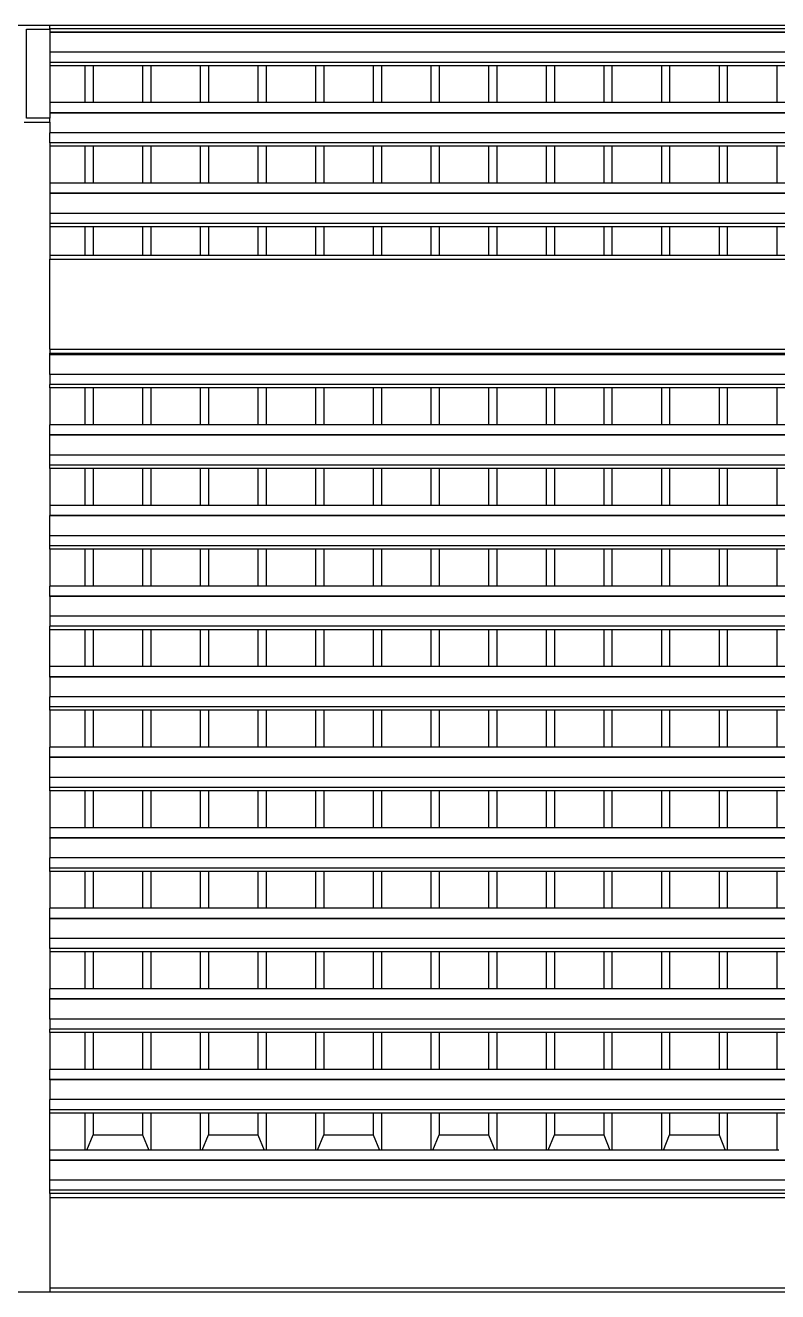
# Model space of a CAD drawing. Extents: x -92 to 92, y -11 to 21.
# Drawn here: x 31.531 to 33.374, y 7.078 to 10.179 of the extents above; entities that cross this region are included whole.
import ezdxf

# ---------------------------------------------------------------- set-up
doc = ezdxf.new("R2010")
doc.units = 0
doc.layers.get('0').update_dxf_attribs({"linetype": 'CONTINUOUS'})

msp = doc.modelspace()

# ---------------------------------------------------------------- linework, layer by layer
for p, q in [((31.5913, 10.1788), (31.4713, 10.1788)), ((31.5913, 10.1706), (31.5913, 10.1788)), ((35.2213, 10.1788), (31.5913, 10.1788)), ((31.5344, 9.9518), (31.5344, 10.1692)), ((31.5344, 10.1692), (31.5913, 10.1692)), ((35.2213, 10.1706), (31.5913, 10.1706)), ((31.5913, 10.1692), (31.5913, 10.1706)), ((31.5913, 10.1692), (31.5913, 10.1621)), ((35.2213, 10.1621), (31.5913, 10.1621)), ((31.5913, 10.1621), (31.5913, 10.1613)), ((35.2213, 10.1613), (31.5913, 10.1613)), ((31.5913, 10.1613), (31.5913, 10.1128)), ((35.2213, 10.1128), (31.5913, 10.1128)), ((31.5913, 10.1128), (31.5913, 10.0881)), ((35.2213, 10.0881), (31.5913, 10.0881)), ((31.5913, 10.0881), (31.5913, 10.0799)), ((31.5913, 10.0799), (31.5913, 9.9895)), ((31.6775, 10.0799), (31.5913, 10.0799)), ((31.6775, 10.0799), (31.6775, 9.9895)), ((31.6976, 10.0799), (31.6775, 10.0799)), ((31.6976, 10.0799), (31.6976, 9.9895)), ((31.8187, 10.0799), (31.6976, 10.0799)), ((31.8187, 10.0799), (31.8187, 9.9895)), ((31.8389, 10.0799), (31.8187, 10.0799)), ((31.8389, 10.0799), (31.8389, 9.9895)), ((31.9599, 10.0799), (31.8389, 10.0799)), ((31.9599, 10.0799), (31.9599, 9.9895)), ((31.9801, 10.0799), (31.9599, 10.0799)), ((31.9801, 10.0799), (31.9801, 9.9895)), ((32.1011, 10.0799), (31.9801, 10.0799)), ((32.1011, 10.0799), (32.1011, 9.9895)), ((32.1213, 10.0799), (32.1011, 10.0799)), ((32.1213, 10.0799), (32.1213, 9.9895)), ((32.2423, 10.0799), (32.1213, 10.0799)), ((32.2423, 10.0799), (32.2423, 9.9895)), ((32.2625, 10.0799), (32.2423, 10.0799)), ((32.2625, 10.0799), (32.2625, 9.9895)), ((32.3835, 10.0799), (32.2625, 10.0799)), ((32.3835, 10.0799), (32.3835, 9.9895)), ((32.4037, 10.0799), (32.3835, 10.0799)), ((32.4037, 10.0799), (32.4037, 9.9895)), ((32.5247, 10.0799), (32.4037, 10.0799)), ((32.5247, 10.0799), (32.5247, 9.9895)), ((32.5449, 10.0799), (32.5247, 10.0799)), ((32.5449, 10.0799), (32.5449, 9.9895)), ((32.6659, 10.0799), (32.5449, 10.0799)), ((32.6659, 10.0799), (32.6659, 9.9895)), ((32.6861, 10.0799), (32.6659, 10.0799)), ((32.6861, 10.0799), (32.6861, 9.9895)), ((32.8071, 10.0799), (32.6861, 10.0799)), ((32.8071, 10.0799), (32.8071, 9.9895)), ((32.8273, 10.0799), (32.8071, 10.0799)), ((32.8273, 10.0799), (32.8273, 9.9895)), ((32.9483, 10.0799), (32.8273, 10.0799)), ((32.9483, 10.0799), (32.9483, 9.9895)), ((32.9685, 10.0799), (32.9483, 10.0799)), ((32.9685, 10.0799), (32.9685, 9.9895)), ((33.0895, 10.0799), (32.9685, 10.0799)), ((33.0895, 10.0799), (33.0895, 9.9895)), ((33.1097, 10.0799), (33.0895, 10.0799)), ((33.1097, 10.0799), (33.1097, 9.9895)), ((33.2307, 10.0799), (33.1097, 10.0799)), ((33.2307, 10.0799), (33.2307, 9.9895)), ((33.2509, 10.0799), (33.2307, 10.0799)), ((33.2509, 10.0799), (33.2509, 9.9895)), ((33.372, 10.0799), (33.2509, 10.0799)), ((33.372, 10.0799), (33.372, 9.9895)), ((33.3921, 10.0799), (33.372, 10.0799)), ((31.5913, 9.9895), (31.5913, 9.9648)), ((31.6775, 9.9895), (31.5913, 9.9895)), ((31.6976, 9.9895), (31.6775, 9.9895)), ((31.8187, 9.9895), (31.6976, 9.9895)), ((31.8389, 9.9895), (31.8187, 9.9895)), ((31.9599, 9.9895), (31.8389, 9.9895)), ((31.9801, 9.9895), (31.9599, 9.9895)), ((32.1011, 9.9895), (31.9801, 9.9895)), ((32.1213, 9.9895), (32.1011, 9.9895)), ((32.2423, 9.9895), (32.1213, 9.9895)), ((32.2625, 9.9895), (32.2423, 9.9895)), ((32.3835, 9.9895), (32.2625, 9.9895)), ((32.4037, 9.9895), (32.3835, 9.9895)), ((32.5247, 9.9895), (32.4037, 9.9895)), ((32.5449, 9.9895), (32.5247, 9.9895)), ((32.6659, 9.9895), (32.5449, 9.9895)), ((32.6861, 9.9895), (32.6659, 9.9895)), ((32.8071, 9.9895), (32.6861, 9.9895)), ((32.8273, 9.9895), (32.8071, 9.9895)), ((32.9483, 9.9895), (32.8273, 9.9895)), ((32.9685, 9.9895), (32.9483, 9.9895)), ((33.0895, 9.9895), (32.9685, 9.9895)), ((33.1097, 9.9895), (33.0895, 9.9895)), ((33.2307, 9.9895), (33.1097, 9.9895)), ((33.2509, 9.9895), (33.2307, 9.9895)), ((33.372, 9.9895), (33.2509, 9.9895)), ((33.3921, 9.9895), (33.372, 9.9895)), ((35.2213, 9.9648), (31.5913, 9.9648)), ((31.5913, 9.9648), (31.5913, 9.964)), ((35.2213, 9.964), (31.5913, 9.964)), ((31.5913, 9.964), (31.5913, 9.9518)), ((31.5282, 9.9421), (31.5344, 9.9421)), ((31.5282, 9.9419), (31.5344, 9.9419)), ((31.5913, 9.9518), (31.5344, 9.9518)), ((31.5344, 9.9421), (31.5344, 9.9419)), ((31.5344, 9.9421), (31.5913, 9.9421)), ((31.5344, 9.9419), (31.5913, 9.9419)), ((31.5913, 9.9421), (31.5913, 9.9518)), ((31.5913, 9.9421), (31.5913, 9.9419)), ((31.5913, 9.9419), (31.5913, 9.9155)), ((35.2213, 9.9155), (31.5913, 9.9155)), ((31.5913, 9.8908), (31.5913, 9.9155)), ((35.2213, 9.8908), (31.5913, 9.8908)), ((31.5913, 9.8908), (31.5913, 9.8826)), ((31.6775, 9.8826), (31.5913, 9.8826)), ((31.5913, 9.8826), (31.5913, 9.7922)), ((31.6775, 9.8826), (31.6775, 9.7922)), ((31.6976, 9.8826), (31.6775, 9.8826)), ((31.6976, 9.8826), (31.6976, 9.7922)), ((31.8187, 9.8826), (31.6976, 9.8826)), ((31.8187, 9.8826), (31.8187, 9.7922)), ((31.8389, 9.8826), (31.8187, 9.8826)), ((31.8389, 9.8826), (31.8389, 9.7922)), ((31.9599, 9.8826), (31.8389, 9.8826)), ((31.9599, 9.8826), (31.9599, 9.7922)), ((31.9801, 9.8826), (31.9599, 9.8826)), ((31.9801, 9.8826), (31.9801, 9.7922)), ((32.1011, 9.8826), (31.9801, 9.8826)), ((32.1011, 9.8826), (32.1011, 9.7922)), ((32.1213, 9.8826), (32.1011, 9.8826)), ((32.1213, 9.8826), (32.1213, 9.7922)), ((32.2423, 9.8826), (32.1213, 9.8826)), ((32.2423, 9.8826), (32.2423, 9.7922)), ((32.2625, 9.8826), (32.2423, 9.8826)), ((32.2625, 9.8826), (32.2625, 9.7922)), ((32.3835, 9.8826), (32.2625, 9.8826)), ((32.3835, 9.8826), (32.3835, 9.7922)), ((32.4037, 9.8826), (32.3835, 9.8826)), ((32.4037, 9.8826), (32.4037, 9.7922)), ((32.5247, 9.8826), (32.4037, 9.8826)), ((32.5247, 9.8826), (32.5247, 9.7922)), ((32.5449, 9.8826), (32.5247, 9.8826)), ((32.5449, 9.8826), (32.5449, 9.7922)), ((32.6659, 9.8826), (32.5449, 9.8826)), ((32.6659, 9.8826), (32.6659, 9.7922)), ((32.6861, 9.8826), (32.6659, 9.8826)), ((32.6861, 9.8826), (32.6861, 9.7922)), ((32.8071, 9.8826), (32.6861, 9.8826)), ((32.8071, 9.8826), (32.8071, 9.7922)), ((32.8273, 9.8826), (32.8071, 9.8826)), ((32.8273, 9.8826), (32.8273, 9.7922)), ((32.9483, 9.8826), (32.8273, 9.8826)), ((32.9483, 9.8826), (32.9483, 9.7922)), ((32.9685, 9.8826), (32.9483, 9.8826)), ((32.9685, 9.8826), (32.9685, 9.7922)), ((33.0895, 9.8826), (32.9685, 9.8826)), ((33.0895, 9.8826), (33.0895, 9.7922)), ((33.1097, 9.8826), (33.0895, 9.8826)), ((33.1097, 9.8826), (33.1097, 9.7922)), ((33.2307, 9.8826), (33.1097, 9.8826)), ((33.2307, 9.8826), (33.2307, 9.7922)), ((33.2509, 9.8826), (33.2307, 9.8826)), ((33.2509, 9.8826), (33.2509, 9.7922)), ((33.372, 9.8826), (33.2509, 9.8826)), ((33.372, 9.8826), (33.372, 9.7922)), ((33.3921, 9.8826), (33.372, 9.8826)), ((31.6775, 9.7922), (31.5913, 9.7922)), ((31.5913, 9.7922), (31.5913, 9.7675)), ((31.6976, 9.7922), (31.6775, 9.7922)), ((31.8187, 9.7922), (31.6976, 9.7922)), ((31.8389, 9.7922), (31.8187, 9.7922)), ((31.9599, 9.7922), (31.8389, 9.7922)), ((31.9801, 9.7922), (31.9599, 9.7922)), ((32.1011, 9.7922), (31.9801, 9.7922)), ((32.1213, 9.7922), (32.1011, 9.7922)), ((32.2423, 9.7922), (32.1213, 9.7922)), ((32.2625, 9.7922), (32.2423, 9.7922)), ((32.3835, 9.7922), (32.2625, 9.7922)), ((32.4037, 9.7922), (32.3835, 9.7922)), ((32.5247, 9.7922), (32.4037, 9.7922)), ((32.5449, 9.7922), (32.5247, 9.7922)), ((32.6659, 9.7922), (32.5449, 9.7922)), ((32.6861, 9.7922), (32.6659, 9.7922)), ((32.8071, 9.7922), (32.6861, 9.7922)), ((32.8273, 9.7922), (32.8071, 9.7922)), ((32.9483, 9.7922), (32.8273, 9.7922)), ((32.9685, 9.7922), (32.9483, 9.7922)), ((33.0895, 9.7922), (32.9685, 9.7922)), ((33.1097, 9.7922), (33.0895, 9.7922)), ((33.2307, 9.7922), (33.1097, 9.7922)), ((33.2509, 9.7922), (33.2307, 9.7922)), ((33.372, 9.7922), (33.2509, 9.7922)), ((33.3921, 9.7922), (33.372, 9.7922)), ((35.2213, 9.7675), (31.5913, 9.7675)), ((31.5913, 9.7675), (31.5913, 9.7667)), ((35.2213, 9.7667), (31.5913, 9.7667)), ((31.5913, 9.7667), (31.5913, 9.7182)), ((35.2213, 9.7182), (31.5913, 9.7182)), ((31.5913, 9.7182), (31.5913, 9.6936)), ((35.2213, 9.6936), (31.5913, 9.6936)), ((31.5913, 9.6936), (31.5913, 9.6853)), ((31.6775, 9.6853), (31.5913, 9.6853)), ((31.5913, 9.6853), (31.5913, 9.6157)), ((31.6775, 9.6853), (31.6775, 9.6157)), ((31.6976, 9.6853), (31.6775, 9.6853)), ((31.6976, 9.6853), (31.6976, 9.6157)), ((31.8187, 9.6853), (31.6976, 9.6853)), ((31.8187, 9.6853), (31.8187, 9.6157)), ((31.8389, 9.6853), (31.8187, 9.6853)), ((31.8389, 9.6853), (31.8389, 9.6157)), ((31.9599, 9.6853), (31.8389, 9.6853)), ((31.9599, 9.6853), (31.9599, 9.6157)), ((31.9801, 9.6853), (31.9599, 9.6853)), ((31.9801, 9.6853), (31.9801, 9.6157)), ((32.1011, 9.6853), (31.9801, 9.6853)), ((32.1011, 9.6853), (32.1011, 9.6157)), ((32.1213, 9.6853), (32.1011, 9.6853)), ((32.1213, 9.6853), (32.1213, 9.6157)), ((32.2423, 9.6853), (32.1213, 9.6853)), ((32.2423, 9.6853), (32.2423, 9.6157)), ((32.2625, 9.6853), (32.2423, 9.6853)), ((32.2625, 9.6853), (32.2625, 9.6157)), ((32.3835, 9.6853), (32.2625, 9.6853)), ((32.3835, 9.6853), (32.3835, 9.6157)), ((32.4037, 9.6853), (32.3835, 9.6853)), ((32.4037, 9.6853), (32.4037, 9.6157)), ((32.5247, 9.6853), (32.4037, 9.6853)), ((32.5247, 9.6853), (32.5247, 9.6157)), ((32.5449, 9.6853), (32.5247, 9.6853)), ((32.5449, 9.6853), (32.5449, 9.6157)), ((32.6659, 9.6853), (32.5449, 9.6853)), ((32.6659, 9.6853), (32.6659, 9.6157)), ((32.6861, 9.6853), (32.6659, 9.6853)), ((32.6861, 9.6853), (32.6861, 9.6157)), ((32.8071, 9.6853), (32.6861, 9.6853)), ((32.8071, 9.6853), (32.8071, 9.6157)), ((32.8273, 9.6853), (32.8071, 9.6853)), ((32.8273, 9.6853), (32.8273, 9.6157)), ((32.9483, 9.6853), (32.8273, 9.6853)), ((32.9483, 9.6853), (32.9483, 9.6157)), ((32.9685, 9.6853), (32.9483, 9.6853)), ((32.9685, 9.6853), (32.9685, 9.6157)), ((33.0895, 9.6853), (32.9685, 9.6853)), ((33.0895, 9.6853), (33.0895, 9.6157)), ((33.1097, 9.6853), (33.0895, 9.6853)), ((33.1097, 9.6853), (33.1097, 9.6157)), ((33.2307, 9.6853), (33.1097, 9.6853)), ((33.2307, 9.6853), (33.2307, 9.6157)), ((33.2509, 9.6853), (33.2307, 9.6853)), ((33.2509, 9.6853), (33.2509, 9.6157)), ((33.372, 9.6853), (33.2509, 9.6853)), ((33.372, 9.6853), (33.372, 9.6157)), ((33.3921, 9.6853), (33.372, 9.6853)), ((31.5913, 9.6157), (31.5913, 9.6059)), ((31.5913, 9.6157), (31.6775, 9.6157)), ((31.6775, 9.6157), (31.6976, 9.6157)), ((31.6976, 9.6157), (31.8187, 9.6157)), ((31.8187, 9.6157), (31.8389, 9.6157)), ((31.8389, 9.6157), (31.9599, 9.6157)), ((31.9599, 9.6157), (31.9801, 9.6157)), ((31.9801, 9.6157), (32.1011, 9.6157)), ((32.1011, 9.6157), (32.1213, 9.6157)), ((32.1213, 9.6157), (32.2423, 9.6157)), ((32.2423, 9.6157), (32.2625, 9.6157)), ((32.2625, 9.6157), (32.3835, 9.6157)), ((32.3835, 9.6157), (32.4037, 9.6157)), ((32.4037, 9.6157), (32.5247, 9.6157)), ((32.5247, 9.6157), (32.5449, 9.6157)), ((32.5449, 9.6157), (32.6659, 9.6157)), ((32.6659, 9.6157), (32.6861, 9.6157)), ((32.6861, 9.6157), (32.8071, 9.6157)), ((32.8071, 9.6157), (32.8273, 9.6157)), ((32.8273, 9.6157), (32.9483, 9.6157)), ((32.9483, 9.6157), (32.9685, 9.6157)), ((32.9685, 9.6157), (33.0895, 9.6157)), ((33.0895, 9.6157), (33.1097, 9.6157)), ((33.1097, 9.6157), (33.2307, 9.6157)), ((33.2307, 9.6157), (33.2509, 9.6157)), ((33.2509, 9.6157), (33.372, 9.6157)), ((33.372, 9.6157), (33.3921, 9.6157)), ((31.5913, 9.6059), (35.2213, 9.6059)), ((31.5913, 9.3855), (31.5913, 9.6059)), ((31.5913, 9.3855), (35.2213, 9.3855)), ((31.5913, 9.3855), (31.5913, 9.3757)), ((31.5913, 9.3757), (35.2213, 9.3757)), ((31.5913, 9.373), (31.5913, 9.3757)), ((35.2213, 9.373), (31.5913, 9.373)), ((31.5913, 9.3722), (31.5913, 9.373)), ((35.2213, 9.3722), (31.5913, 9.3722)), ((31.5913, 9.3237), (31.5913, 9.3722)), ((35.2213, 9.3237), (31.5913, 9.3237)), ((31.5913, 9.3237), (31.5913, 9.299)), ((35.2213, 9.299), (31.5913, 9.299)), ((31.5913, 9.2908), (31.5913, 9.299)), ((31.6775, 9.2908), (31.5913, 9.2908)), ((31.5913, 9.2908), (31.5913, 9.2004)), ((31.6775, 9.2908), (31.6775, 9.2004)), ((31.6976, 9.2908), (31.6775, 9.2908)), ((31.6976, 9.2908), (31.6976, 9.2004)), ((31.8187, 9.2908), (31.6976, 9.2908)), ((31.8187, 9.2908), (31.8187, 9.2004)), ((31.8389, 9.2908), (31.8187, 9.2908)), ((31.8389, 9.2908), (31.8389, 9.2004)), ((31.9599, 9.2908), (31.8389, 9.2908)), ((31.9599, 9.2908), (31.9599, 9.2004)), ((31.9801, 9.2908), (31.9599, 9.2908)), ((31.9801, 9.2908), (31.9801, 9.2004)), ((32.1011, 9.2908), (31.9801, 9.2908)), ((32.1011, 9.2908), (32.1011, 9.2004)), ((32.1213, 9.2908), (32.1011, 9.2908)), ((32.1213, 9.2908), (32.1213, 9.2004)), ((32.2423, 9.2908), (32.1213, 9.2908)), ((32.2423, 9.2908), (32.2423, 9.2004)), ((32.2625, 9.2908), (32.2423, 9.2908)), ((32.2625, 9.2908), (32.2625, 9.2004)), ((32.3835, 9.2908), (32.2625, 9.2908)), ((32.3835, 9.2908), (32.3835, 9.2004)), ((32.4037, 9.2908), (32.3835, 9.2908)), ((32.4037, 9.2908), (32.4037, 9.2004)), ((32.5247, 9.2908), (32.4037, 9.2908)), ((32.5247, 9.2908), (32.5247, 9.2004)), ((32.5449, 9.2908), (32.5247, 9.2908)), ((32.5449, 9.2908), (32.5449, 9.2004)), ((32.6659, 9.2908), (32.5449, 9.2908)), ((32.6659, 9.2908), (32.6659, 9.2004)), ((32.6861, 9.2908), (32.6659, 9.2908)), ((32.6861, 9.2908), (32.6861, 9.2004)), ((32.8071, 9.2908), (32.6861, 9.2908)), ((32.8071, 9.2908), (32.8071, 9.2004)), ((32.8273, 9.2908), (32.8071, 9.2908)), ((32.8273, 9.2908), (32.8273, 9.2004)), ((32.9483, 9.2908), (32.8273, 9.2908)), ((32.9483, 9.2908), (32.9483, 9.2004)), ((32.9685, 9.2908), (32.9483, 9.2908)), ((32.9685, 9.2908), (32.9685, 9.2004)), ((33.0895, 9.2908), (32.9685, 9.2908)), ((33.0895, 9.2908), (33.0895, 9.2004)), ((33.1097, 9.2908), (33.0895, 9.2908)), ((33.1097, 9.2908), (33.1097, 9.2004)), ((33.2307, 9.2908), (33.1097, 9.2908)), ((33.2307, 9.2908), (33.2307, 9.2004)), ((33.2509, 9.2908), (33.2307, 9.2908)), ((33.2509, 9.2908), (33.2509, 9.2004)), ((33.372, 9.2908), (33.2509, 9.2908)), ((33.372, 9.2908), (33.372, 9.2004)), ((33.3921, 9.2908), (33.372, 9.2908)), ((31.5913, 9.1757), (31.5913, 9.2004)), ((31.6775, 9.2004), (31.5913, 9.2004)), ((31.6976, 9.2004), (31.6775, 9.2004)), ((31.8187, 9.2004), (31.6976, 9.2004)), ((31.8389, 9.2004), (31.8187, 9.2004)), ((31.9599, 9.2004), (31.8389, 9.2004)), ((31.9801, 9.2004), (31.9599, 9.2004)), ((32.1011, 9.2004), (31.9801, 9.2004)), ((32.1213, 9.2004), (32.1011, 9.2004)), ((32.2423, 9.2004), (32.1213, 9.2004)), ((32.2625, 9.2004), (32.2423, 9.2004)), ((32.3835, 9.2004), (32.2625, 9.2004)), ((32.4037, 9.2004), (32.3835, 9.2004)), ((32.5247, 9.2004), (32.4037, 9.2004)), ((32.5449, 9.2004), (32.5247, 9.2004)), ((32.6659, 9.2004), (32.5449, 9.2004)), ((32.6861, 9.2004), (32.6659, 9.2004)), ((32.8071, 9.2004), (32.6861, 9.2004)), ((32.8273, 9.2004), (32.8071, 9.2004)), ((32.9483, 9.2004), (32.8273, 9.2004)), ((32.9685, 9.2004), (32.9483, 9.2004)), ((33.0895, 9.2004), (32.9685, 9.2004)), ((33.1097, 9.2004), (33.0895, 9.2004)), ((33.2307, 9.2004), (33.1097, 9.2004)), ((33.2509, 9.2004), (33.2307, 9.2004)), ((33.372, 9.2004), (33.2509, 9.2004)), ((33.3921, 9.2004), (33.372, 9.2004)), ((35.2213, 9.1757), (31.5913, 9.1757)), ((31.5913, 9.1749), (31.5913, 9.1757)), ((35.2213, 9.1749), (31.5913, 9.1749)), ((31.5913, 9.1264), (31.5913, 9.1749)), ((35.2213, 9.1264), (31.5913, 9.1264)), ((31.5913, 9.1017), (31.5913, 9.1264)), ((35.2213, 9.1017), (31.5913, 9.1017)), ((31.5913, 9.0935), (31.5913, 9.1017)), ((31.6775, 9.0935), (31.5913, 9.0935)), ((31.5913, 9.0935), (31.5913, 9.0031)), ((31.6775, 9.0935), (31.6775, 9.0031)), ((31.6976, 9.0935), (31.6775, 9.0935)), ((31.6976, 9.0935), (31.6976, 9.0031)), ((31.8187, 9.0935), (31.6976, 9.0935)), ((31.8187, 9.0935), (31.8187, 9.0031)), ((31.8389, 9.0935), (31.8187, 9.0935)), ((31.8389, 9.0935), (31.8389, 9.0031)), ((31.9599, 9.0935), (31.8389, 9.0935)), ((31.9599, 9.0935), (31.9599, 9.0031)), ((31.9801, 9.0935), (31.9599, 9.0935)), ((31.9801, 9.0935), (31.9801, 9.0031)), ((32.1011, 9.0935), (31.9801, 9.0935)), ((32.1011, 9.0935), (32.1011, 9.0031)), ((32.1213, 9.0935), (32.1011, 9.0935)), ((32.1213, 9.0935), (32.1213, 9.0031)), ((32.2423, 9.0935), (32.1213, 9.0935)), ((32.2423, 9.0935), (32.2423, 9.0031)), ((32.2625, 9.0935), (32.2423, 9.0935)), ((32.2625, 9.0935), (32.2625, 9.0031)), ((32.3835, 9.0935), (32.2625, 9.0935)), ((32.3835, 9.0935), (32.3835, 9.0031)), ((32.4037, 9.0935), (32.3835, 9.0935)), ((32.4037, 9.0935), (32.4037, 9.0031)), ((32.5247, 9.0935), (32.4037, 9.0935)), ((32.5247, 9.0935), (32.5247, 9.0031)), ((32.5449, 9.0935), (32.5247, 9.0935)), ((32.5449, 9.0935), (32.5449, 9.0031)), ((32.6659, 9.0935), (32.5449, 9.0935)), ((32.6659, 9.0935), (32.6659, 9.0031)), ((32.6861, 9.0935), (32.6659, 9.0935)), ((32.6861, 9.0935), (32.6861, 9.0031)), ((32.8071, 9.0935), (32.6861, 9.0935)), ((32.8071, 9.0935), (32.8071, 9.0031)), ((32.8273, 9.0935), (32.8071, 9.0935)), ((32.8273, 9.0935), (32.8273, 9.0031)), ((32.9483, 9.0935), (32.8273, 9.0935)), ((32.9483, 9.0935), (32.9483, 9.0031)), ((32.9685, 9.0935), (32.9483, 9.0935)), ((32.9685, 9.0935), (32.9685, 9.0031)), ((33.0895, 9.0935), (32.9685, 9.0935)), ((33.0895, 9.0935), (33.0895, 9.0031)), ((33.1097, 9.0935), (33.0895, 9.0935)), ((33.1097, 9.0935), (33.1097, 9.0031)), ((33.2307, 9.0935), (33.1097, 9.0935)), ((33.2307, 9.0935), (33.2307, 9.0031)), ((33.2509, 9.0935), (33.2307, 9.0935)), ((33.2509, 9.0935), (33.2509, 9.0031)), ((33.372, 9.0935), (33.2509, 9.0935)), ((33.372, 9.0935), (33.372, 9.0031)), ((33.3921, 9.0935), (33.372, 9.0935)), ((31.6775, 9.0031), (31.5913, 9.0031)), ((31.5913, 9.0031), (31.5913, 8.9784)), ((31.6976, 9.0031), (31.6775, 9.0031)), ((31.8187, 9.0031), (31.6976, 9.0031)), ((31.8389, 9.0031), (31.8187, 9.0031)), ((31.9599, 9.0031), (31.8389, 9.0031)), ((31.9801, 9.0031), (31.9599, 9.0031)), ((32.1011, 9.0031), (31.9801, 9.0031)), ((32.1213, 9.0031), (32.1011, 9.0031)), ((32.2423, 9.0031), (32.1213, 9.0031)), ((32.2625, 9.0031), (32.2423, 9.0031)), ((32.3835, 9.0031), (32.2625, 9.0031)), ((32.4037, 9.0031), (32.3835, 9.0031)), ((32.5247, 9.0031), (32.4037, 9.0031)), ((32.5449, 9.0031), (32.5247, 9.0031)), ((32.6659, 9.0031), (32.5449, 9.0031)), ((32.6861, 9.0031), (32.6659, 9.0031)), ((32.8071, 9.0031), (32.6861, 9.0031)), ((32.8273, 9.0031), (32.8071, 9.0031)), ((32.9483, 9.0031), (32.8273, 9.0031)), ((32.9685, 9.0031), (32.9483, 9.0031)), ((33.0895, 9.0031), (32.9685, 9.0031)), ((33.1097, 9.0031), (33.0895, 9.0031)), ((33.2307, 9.0031), (33.1097, 9.0031)), ((33.2509, 9.0031), (33.2307, 9.0031)), ((33.372, 9.0031), (33.2509, 9.0031)), ((33.3921, 9.0031), (33.372, 9.0031)), ((35.2213, 8.9784), (31.5913, 8.9784)), ((31.5913, 8.9776), (31.5913, 8.9784)), ((35.2213, 8.9776), (31.5913, 8.9776)), ((31.5913, 8.9291), (31.5913, 8.9776)), ((35.2213, 8.9291), (31.5913, 8.9291)), ((31.5913, 8.9044), (31.5913, 8.9291)), ((35.2213, 8.9044), (31.5913, 8.9044)), ((31.5913, 8.8962), (31.5913, 8.9044)), ((31.6775, 8.8962), (31.5913, 8.8962)), ((31.5913, 8.8962), (31.5913, 8.8058)), ((31.6775, 8.8962), (31.6775, 8.8058)), ((31.6976, 8.8962), (31.6775, 8.8962)), ((31.6976, 8.8962), (31.6976, 8.8058)), ((31.8187, 8.8962), (31.6976, 8.8962)), ((31.8187, 8.8962), (31.8187, 8.8058)), ((31.8389, 8.8962), (31.8187, 8.8962)), ((31.8389, 8.8962), (31.8389, 8.8058)), ((31.9599, 8.8962), (31.8389, 8.8962)), ((31.9599, 8.8962), (31.9599, 8.8058)), ((31.9801, 8.8962), (31.9599, 8.8962)), ((31.9801, 8.8962), (31.9801, 8.8058)), ((32.1011, 8.8962), (31.9801, 8.8962)), ((32.1011, 8.8962), (32.1011, 8.8058)), ((32.1213, 8.8962), (32.1011, 8.8962)), ((32.1213, 8.8962), (32.1213, 8.8058)), ((32.2423, 8.8962), (32.1213, 8.8962)), ((32.2423, 8.8962), (32.2423, 8.8058)), ((32.2625, 8.8962), (32.2423, 8.8962)), ((32.2625, 8.8962), (32.2625, 8.8058)), ((32.3835, 8.8962), (32.2625, 8.8962)), ((32.3835, 8.8962), (32.3835, 8.8058)), ((32.4037, 8.8962), (32.3835, 8.8962)), ((32.4037, 8.8962), (32.4037, 8.8058)), ((32.5247, 8.8962), (32.4037, 8.8962)), ((32.5247, 8.8962), (32.5247, 8.8058)), ((32.5449, 8.8962), (32.5247, 8.8962)), ((32.5449, 8.8962), (32.5449, 8.8058)), ((32.6659, 8.8962), (32.5449, 8.8962)), ((32.6659, 8.8962), (32.6659, 8.8058)), ((32.6861, 8.8962), (32.6659, 8.8962)), ((32.6861, 8.8962), (32.6861, 8.8058)), ((32.8071, 8.8962), (32.6861, 8.8962)), ((32.8071, 8.8962), (32.8071, 8.8058)), ((32.8273, 8.8962), (32.8071, 8.8962)), ((32.8273, 8.8962), (32.8273, 8.8058)), ((32.9483, 8.8962), (32.8273, 8.8962)), ((32.9483, 8.8962), (32.9483, 8.8058)), ((32.9685, 8.8962), (32.9483, 8.8962)), ((32.9685, 8.8962), (32.9685, 8.8058)), ((33.0895, 8.8962), (32.9685, 8.8962)), ((33.0895, 8.8962), (33.0895, 8.8058)), ((33.1097, 8.8962), (33.0895, 8.8962)), ((33.1097, 8.8962), (33.1097, 8.8058)), ((33.2307, 8.8962), (33.1097, 8.8962)), ((33.2307, 8.8962), (33.2307, 8.8058)), ((33.2509, 8.8962), (33.2307, 8.8962)), ((33.2509, 8.8962), (33.2509, 8.8058)), ((33.372, 8.8962), (33.2509, 8.8962)), ((33.372, 8.8962), (33.372, 8.8058)), ((33.3921, 8.8962), (33.372, 8.8962)), ((31.5913, 8.7811), (31.5913, 8.8058)), ((31.6775, 8.8058), (31.5913, 8.8058)), ((35.2213, 8.7811), (31.5913, 8.7811)), ((31.5913, 8.7803), (31.5913, 8.7811)), ((35.2213, 8.7803), (31.5913, 8.7803)), ((31.5913, 8.7803), (31.5913, 8.7318)), ((31.6976, 8.8058), (31.6775, 8.8058)), ((31.8187, 8.8058), (31.6976, 8.8058)), ((31.8389, 8.8058), (31.8187, 8.8058)), ((31.9599, 8.8058), (31.8389, 8.8058)), ((31.9801, 8.8058), (31.9599, 8.8058)), ((32.1011, 8.8058), (31.9801, 8.8058)), ((32.1213, 8.8058), (32.1011, 8.8058)), ((32.2423, 8.8058), (32.1213, 8.8058)), ((32.2625, 8.8058), (32.2423, 8.8058)), ((32.3835, 8.8058), (32.2625, 8.8058)), ((32.4037, 8.8058), (32.3835, 8.8058)), ((32.5247, 8.8058), (32.4037, 8.8058)), ((32.5449, 8.8058), (32.5247, 8.8058)), ((32.6659, 8.8058), (32.5449, 8.8058)), ((32.6861, 8.8058), (32.6659, 8.8058)), ((32.8071, 8.8058), (32.6861, 8.8058)), ((32.8273, 8.8058), (32.8071, 8.8058)), ((32.9483, 8.8058), (32.8273, 8.8058)), ((32.9685, 8.8058), (32.9483, 8.8058)), ((33.0895, 8.8058), (32.9685, 8.8058)), ((33.1097, 8.8058), (33.0895, 8.8058)), ((33.2307, 8.8058), (33.1097, 8.8058)), ((33.2509, 8.8058), (33.2307, 8.8058)), ((33.372, 8.8058), (33.2509, 8.8058)), ((33.3921, 8.8058), (33.372, 8.8058)), ((35.2213, 8.7318), (31.5913, 8.7318)), ((31.5913, 8.7318), (31.5913, 8.7072)), ((35.2213, 8.7072), (31.5913, 8.7072)), ((31.5913, 8.699), (31.5913, 8.7072)), ((31.5913, 8.6085), (31.5913, 8.699)), ((31.6775, 8.699), (31.5913, 8.699)), ((31.6775, 8.699), (31.6775, 8.6085)), ((31.6976, 8.699), (31.6775, 8.699)), ((31.6976, 8.699), (31.6976, 8.6085)), ((31.8187, 8.699), (31.6976, 8.699)), ((31.8187, 8.699), (31.8187, 8.6085)), ((31.8389, 8.699), (31.8187, 8.699)), ((31.8389, 8.699), (31.8389, 8.6085)), ((31.9599, 8.699), (31.8389, 8.699)), ((31.9599, 8.699), (31.9599, 8.6085)), ((31.9801, 8.699), (31.9599, 8.699)), ((31.9801, 8.699), (31.9801, 8.6085)), ((32.1011, 8.699), (31.9801, 8.699)), ((32.1011, 8.699), (32.1011, 8.6085)), ((32.1213, 8.699), (32.1011, 8.699)), ((32.1213, 8.699), (32.1213, 8.6085)), ((32.2423, 8.699), (32.1213, 8.699)), ((32.2423, 8.699), (32.2423, 8.6085)), ((32.2625, 8.699), (32.2423, 8.699)), ((32.2625, 8.699), (32.2625, 8.6085)), ((32.3835, 8.699), (32.2625, 8.699)), ((32.3835, 8.699), (32.3835, 8.6085)), ((32.4037, 8.699), (32.3835, 8.699)), ((32.4037, 8.699), (32.4037, 8.6085)), ((32.5247, 8.699), (32.4037, 8.699)), ((32.5247, 8.699), (32.5247, 8.6085)), ((32.5449, 8.699), (32.5247, 8.699)), ((32.5449, 8.699), (32.5449, 8.6085)), ((32.6659, 8.699), (32.5449, 8.699)), ((32.6659, 8.699), (32.6659, 8.6085)), ((32.6861, 8.699), (32.6659, 8.699)), ((32.6861, 8.699), (32.6861, 8.6085)), ((32.8071, 8.699), (32.6861, 8.699)), ((32.8071, 8.699), (32.8071, 8.6085)), ((32.8273, 8.699), (32.8071, 8.699)), ((32.8273, 8.699), (32.8273, 8.6085)), ((32.9483, 8.699), (32.8273, 8.699)), ((32.9483, 8.699), (32.9483, 8.6085)), ((32.9685, 8.699), (32.9483, 8.699)), ((32.9685, 8.699), (32.9685, 8.6085)), ((33.0895, 8.699), (32.9685, 8.699)), ((33.0895, 8.699), (33.0895, 8.6085)), ((33.1097, 8.699), (33.0895, 8.699)), ((33.1097, 8.699), (33.1097, 8.6085)), ((33.2307, 8.699), (33.1097, 8.699)), ((33.2307, 8.699), (33.2307, 8.6085)), ((33.2509, 8.699), (33.2307, 8.699)), ((33.2509, 8.699), (33.2509, 8.6085)), ((33.372, 8.699), (33.2509, 8.699)), ((33.372, 8.699), (33.372, 8.6085)), ((33.3921, 8.699), (33.372, 8.699)), ((31.6775, 8.6085), (31.5913, 8.6085)), ((31.5913, 8.5839), (31.5913, 8.6085)), ((31.6976, 8.6085), (31.6775, 8.6085)), ((31.8187, 8.6085), (31.6976, 8.6085)), ((31.8389, 8.6085), (31.8187, 8.6085)), ((31.9599, 8.6085), (31.8389, 8.6085)), ((31.9801, 8.6085), (31.9599, 8.6085)), ((32.1011, 8.6085), (31.9801, 8.6085)), ((32.1213, 8.6085), (32.1011, 8.6085)), ((32.2423, 8.6085), (32.1213, 8.6085)), ((32.2625, 8.6085), (32.2423, 8.6085)), ((32.3835, 8.6085), (32.2625, 8.6085)), ((32.4037, 8.6085), (32.3835, 8.6085)), ((32.5247, 8.6085), (32.4037, 8.6085)), ((32.5449, 8.6085), (32.5247, 8.6085)), ((32.6659, 8.6085), (32.5449, 8.6085)), ((32.6861, 8.6085), (32.6659, 8.6085)), ((32.8071, 8.6085), (32.6861, 8.6085)), ((32.8273, 8.6085), (32.8071, 8.6085)), ((32.9483, 8.6085), (32.8273, 8.6085)), ((32.9685, 8.6085), (32.9483, 8.6085)), ((33.0895, 8.6085), (32.9685, 8.6085)), ((33.1097, 8.6085), (33.0895, 8.6085)), ((33.2307, 8.6085), (33.1097, 8.6085)), ((33.2509, 8.6085), (33.2307, 8.6085)), ((33.372, 8.6085), (33.2509, 8.6085)), ((33.3921, 8.6085), (33.372, 8.6085)), ((35.2213, 8.5839), (31.5913, 8.5839)), ((31.5913, 8.583), (31.5913, 8.5839)), ((35.2213, 8.583), (31.5913, 8.583)), ((31.5913, 8.583), (31.5913, 8.5346)), ((35.2213, 8.5346), (31.5913, 8.5346)), ((31.5913, 8.5099), (31.5913, 8.5346)), ((35.2213, 8.5099), (31.5913, 8.5099)), ((31.5913, 8.5017), (31.5913, 8.5099)), ((31.6775, 8.5017), (31.5913, 8.5017)), ((31.5913, 8.5017), (31.5913, 8.4113)), ((31.6775, 8.5017), (31.6775, 8.4113)), ((31.6976, 8.5017), (31.6775, 8.5017)), ((31.6976, 8.5017), (31.6976, 8.4113)), ((31.8187, 8.5017), (31.6976, 8.5017)), ((31.8187, 8.5017), (31.8187, 8.4113)), ((31.8389, 8.5017), (31.8187, 8.5017)), ((31.8389, 8.5017), (31.8389, 8.4113)), ((31.9599, 8.5017), (31.8389, 8.5017)), ((31.9599, 8.5017), (31.9599, 8.4113)), ((31.9801, 8.5017), (31.9599, 8.5017)), ((31.9801, 8.5017), (31.9801, 8.4113)), ((32.1011, 8.5017), (31.9801, 8.5017)), ((32.1011, 8.5017), (32.1011, 8.4113)), ((32.1213, 8.5017), (32.1011, 8.5017)), ((32.1213, 8.5017), (32.1213, 8.4113)), ((32.2423, 8.5017), (32.1213, 8.5017)), ((32.2423, 8.5017), (32.2423, 8.4113)), ((32.2625, 8.5017), (32.2423, 8.5017)), ((32.2625, 8.5017), (32.2625, 8.4113)), ((32.3835, 8.5017), (32.2625, 8.5017)), ((32.3835, 8.5017), (32.3835, 8.4113)), ((32.4037, 8.5017), (32.3835, 8.5017)), ((32.4037, 8.5017), (32.4037, 8.4113)), ((32.5247, 8.5017), (32.4037, 8.5017)), ((32.5247, 8.5017), (32.5247, 8.4113)), ((32.5449, 8.5017), (32.5247, 8.5017)), ((32.5449, 8.5017), (32.5449, 8.4113)), ((32.6659, 8.5017), (32.5449, 8.5017)), ((32.6659, 8.5017), (32.6659, 8.4113)), ((32.6861, 8.5017), (32.6659, 8.5017)), ((32.6861, 8.5017), (32.6861, 8.4113)), ((32.8071, 8.5017), (32.6861, 8.5017)), ((32.8071, 8.5017), (32.8071, 8.4113)), ((32.8273, 8.5017), (32.8071, 8.5017)), ((32.8273, 8.5017), (32.8273, 8.4113)), ((32.9483, 8.5017), (32.8273, 8.5017)), ((32.9483, 8.5017), (32.9483, 8.4113)), ((32.9685, 8.5017), (32.9483, 8.5017)), ((32.9685, 8.5017), (32.9685, 8.4113)), ((33.0895, 8.5017), (32.9685, 8.5017)), ((33.0895, 8.5017), (33.0895, 8.4113)), ((33.1097, 8.5017), (33.0895, 8.5017)), ((33.1097, 8.5017), (33.1097, 8.4113)), ((33.2307, 8.5017), (33.1097, 8.5017)), ((33.2307, 8.5017), (33.2307, 8.4113)), ((33.2509, 8.5017), (33.2307, 8.5017)), ((33.2509, 8.5017), (33.2509, 8.4113)), ((33.372, 8.5017), (33.2509, 8.5017)), ((33.372, 8.5017), (33.372, 8.4113)), ((33.3921, 8.5017), (33.372, 8.5017)), ((31.6775, 8.4113), (31.5913, 8.4113)), ((31.5913, 8.3866), (31.5913, 8.4113)), ((31.6976, 8.4113), (31.6775, 8.4113)), ((31.8187, 8.4113), (31.6976, 8.4113)), ((31.8389, 8.4113), (31.8187, 8.4113)), ((31.9599, 8.4113), (31.8389, 8.4113)), ((31.9801, 8.4113), (31.9599, 8.4113)), ((32.1011, 8.4113), (31.9801, 8.4113)), ((32.1213, 8.4113), (32.1011, 8.4113)), ((32.2423, 8.4113), (32.1213, 8.4113)), ((32.2625, 8.4113), (32.2423, 8.4113)), ((32.3835, 8.4113), (32.2625, 8.4113)), ((32.4037, 8.4113), (32.3835, 8.4113)), ((32.5247, 8.4113), (32.4037, 8.4113)), ((32.5449, 8.4113), (32.5247, 8.4113)), ((32.6659, 8.4113), (32.5449, 8.4113)), ((32.6861, 8.4113), (32.6659, 8.4113)), ((32.8071, 8.4113), (32.6861, 8.4113)), ((32.8273, 8.4113), (32.8071, 8.4113)), ((32.9483, 8.4113), (32.8273, 8.4113)), ((32.9685, 8.4113), (32.9483, 8.4113)), ((33.0895, 8.4113), (32.9685, 8.4113)), ((33.1097, 8.4113), (33.0895, 8.4113)), ((33.2307, 8.4113), (33.1097, 8.4113)), ((33.2509, 8.4113), (33.2307, 8.4113)), ((33.372, 8.4113), (33.2509, 8.4113)), ((33.3921, 8.4113), (33.372, 8.4113)), ((35.2213, 8.3866), (31.5913, 8.3866)), ((31.5913, 8.3858), (31.5913, 8.3866)), ((35.2213, 8.3858), (31.5913, 8.3858)), ((31.5913, 8.3373), (31.5913, 8.3858)), ((35.2213, 8.3373), (31.5913, 8.3373)), ((31.5913, 8.3126), (31.5913, 8.3373)), ((35.2213, 8.3126), (31.5913, 8.3126)), ((31.5913, 8.3044), (31.5913, 8.3126)), ((31.6775, 8.3044), (31.5913, 8.3044)), ((31.5913, 8.3044), (31.5913, 8.214)), ((31.6775, 8.3044), (31.6775, 8.214)), ((31.6976, 8.3044), (31.6775, 8.3044)), ((31.6976, 8.3044), (31.6976, 8.214)), ((31.8187, 8.3044), (31.6976, 8.3044)), ((31.8187, 8.3044), (31.8187, 8.214)), ((31.8389, 8.3044), (31.8187, 8.3044)), ((31.8389, 8.3044), (31.8389, 8.214)), ((31.9599, 8.3044), (31.8389, 8.3044)), ((31.9599, 8.3044), (31.9599, 8.214)), ((31.9801, 8.3044), (31.9599, 8.3044)), ((31.9801, 8.3044), (31.9801, 8.214)), ((32.1011, 8.3044), (31.9801, 8.3044)), ((32.1011, 8.3044), (32.1011, 8.214)), ((32.1213, 8.3044), (32.1011, 8.3044)), ((32.1213, 8.3044), (32.1213, 8.214)), ((32.2423, 8.3044), (32.1213, 8.3044)), ((32.2423, 8.3044), (32.2423, 8.214)), ((32.2625, 8.3044), (32.2423, 8.3044)), ((32.2625, 8.3044), (32.2625, 8.214)), ((32.3835, 8.3044), (32.2625, 8.3044)), ((32.3835, 8.3044), (32.3835, 8.214)), ((32.4037, 8.3044), (32.3835, 8.3044)), ((32.4037, 8.3044), (32.4037, 8.214)), ((32.5247, 8.3044), (32.4037, 8.3044)), ((32.5247, 8.3044), (32.5247, 8.214)), ((32.5449, 8.3044), (32.5247, 8.3044)), ((32.5449, 8.3044), (32.5449, 8.214)), ((32.6659, 8.3044), (32.5449, 8.3044)), ((32.6659, 8.3044), (32.6659, 8.214)), ((32.6861, 8.3044), (32.6659, 8.3044)), ((32.6861, 8.3044), (32.6861, 8.214)), ((32.8071, 8.3044), (32.6861, 8.3044)), ((32.8071, 8.3044), (32.8071, 8.214)), ((32.8273, 8.3044), (32.8071, 8.3044)), ((32.8273, 8.3044), (32.8273, 8.214)), ((32.9483, 8.3044), (32.8273, 8.3044)), ((32.9483, 8.3044), (32.9483, 8.214)), ((32.9685, 8.3044), (32.9483, 8.3044)), ((32.9685, 8.3044), (32.9685, 8.214)), ((33.0895, 8.3044), (32.9685, 8.3044)), ((33.0895, 8.3044), (33.0895, 8.214)), ((33.1097, 8.3044), (33.0895, 8.3044)), ((33.1097, 8.3044), (33.1097, 8.214)), ((33.2307, 8.3044), (33.1097, 8.3044)), ((33.2307, 8.3044), (33.2307, 8.214)), ((33.2509, 8.3044), (33.2307, 8.3044)), ((33.2509, 8.3044), (33.2509, 8.214)), ((33.372, 8.3044), (33.2509, 8.3044)), ((33.372, 8.3044), (33.372, 8.214)), ((33.3921, 8.3044), (33.372, 8.3044)), ((31.6775, 8.214), (31.5913, 8.214)), ((31.5913, 8.214), (31.5913, 8.1893)), ((35.2213, 8.1893), (31.5913, 8.1893)), ((31.5913, 8.1885), (31.5913, 8.1893)), ((35.2213, 8.1885), (31.5913, 8.1885)), ((31.5913, 8.1885), (31.5913, 8.14)), ((31.6976, 8.214), (31.6775, 8.214)), ((31.8187, 8.214), (31.6976, 8.214)), ((31.8389, 8.214), (31.8187, 8.214)), ((31.9599, 8.214), (31.8389, 8.214)), ((31.9801, 8.214), (31.9599, 8.214)), ((32.1011, 8.214), (31.9801, 8.214)), ((32.1213, 8.214), (32.1011, 8.214)), ((32.2423, 8.214), (32.1213, 8.214)), ((32.2625, 8.214), (32.2423, 8.214)), ((32.3835, 8.214), (32.2625, 8.214)), ((32.4037, 8.214), (32.3835, 8.214)), ((32.5247, 8.214), (32.4037, 8.214)), ((32.5449, 8.214), (32.5247, 8.214)), ((32.6659, 8.214), (32.5449, 8.214)), ((32.6861, 8.214), (32.6659, 8.214)), ((32.8071, 8.214), (32.6861, 8.214)), ((32.8273, 8.214), (32.8071, 8.214)), ((32.9483, 8.214), (32.8273, 8.214)), ((32.9685, 8.214), (32.9483, 8.214)), ((33.0895, 8.214), (32.9685, 8.214)), ((33.1097, 8.214), (33.0895, 8.214)), ((33.2307, 8.214), (33.1097, 8.214)), ((33.2509, 8.214), (33.2307, 8.214)), ((33.372, 8.214), (33.2509, 8.214)), ((33.3921, 8.214), (33.372, 8.214)), ((35.2213, 8.14), (31.5913, 8.14)), ((31.5913, 8.1153), (31.5913, 8.14)), ((35.2213, 8.1153), (31.5913, 8.1153)), ((31.5913, 8.1071), (31.5913, 8.1153)), ((31.6775, 8.1071), (31.5913, 8.1071)), ((31.5913, 8.1071), (31.5913, 8.0167)), ((31.6775, 8.1071), (31.6775, 8.0167)), ((31.6976, 8.1071), (31.6775, 8.1071)), ((31.6976, 8.1071), (31.6976, 8.0167)), ((31.8187, 8.1071), (31.6976, 8.1071)), ((31.8187, 8.1071), (31.8187, 8.0167)), ((31.8389, 8.1071), (31.8187, 8.1071)), ((31.8389, 8.1071), (31.8389, 8.0167)), ((31.9599, 8.1071), (31.8389, 8.1071)), ((31.9599, 8.1071), (31.9599, 8.0167)), ((31.9801, 8.1071), (31.9599, 8.1071)), ((31.9801, 8.1071), (31.9801, 8.0167)), ((32.1011, 8.1071), (31.9801, 8.1071)), ((32.1011, 8.1071), (32.1011, 8.0167)), ((32.1213, 8.1071), (32.1011, 8.1071)), ((32.1213, 8.1071), (32.1213, 8.0167)), ((32.2423, 8.1071), (32.1213, 8.1071)), ((32.2423, 8.1071), (32.2423, 8.0167)), ((32.2625, 8.1071), (32.2423, 8.1071)), ((32.2625, 8.1071), (32.2625, 8.0167)), ((32.3835, 8.1071), (32.2625, 8.1071)), ((32.3835, 8.1071), (32.3835, 8.0167)), ((32.4037, 8.1071), (32.3835, 8.1071)), ((32.4037, 8.1071), (32.4037, 8.0167)), ((32.5247, 8.1071), (32.4037, 8.1071)), ((32.5247, 8.1071), (32.5247, 8.0167)), ((32.5449, 8.1071), (32.5247, 8.1071)), ((32.5449, 8.1071), (32.5449, 8.0167)), ((32.6659, 8.1071), (32.5449, 8.1071)), ((32.6659, 8.1071), (32.6659, 8.0167)), ((32.6861, 8.1071), (32.6659, 8.1071)), ((32.6861, 8.1071), (32.6861, 8.0167)), ((32.8071, 8.1071), (32.6861, 8.1071)), ((32.8071, 8.1071), (32.8071, 8.0167)), ((32.8273, 8.1071), (32.8071, 8.1071)), ((32.8273, 8.1071), (32.8273, 8.0167)), ((32.9483, 8.1071), (32.8273, 8.1071)), ((32.9483, 8.1071), (32.9483, 8.0167)), ((32.9685, 8.1071), (32.9483, 8.1071)), ((32.9685, 8.1071), (32.9685, 8.0167)), ((33.0895, 8.1071), (32.9685, 8.1071)), ((33.0895, 8.1071), (33.0895, 8.0167)), ((33.1097, 8.1071), (33.0895, 8.1071)), ((33.1097, 8.1071), (33.1097, 8.0167)), ((33.2307, 8.1071), (33.1097, 8.1071)), ((33.2307, 8.1071), (33.2307, 8.0167)), ((33.2509, 8.1071), (33.2307, 8.1071)), ((33.2509, 8.1071), (33.2509, 8.0167)), ((33.372, 8.1071), (33.2509, 8.1071)), ((33.372, 8.1071), (33.372, 8.0167)), ((33.3921, 8.1071), (33.372, 8.1071)), ((31.5913, 7.992), (31.5913, 8.0167)), ((31.6775, 8.0167), (31.5913, 8.0167)), ((31.6976, 8.0167), (31.6775, 8.0167)), ((31.8187, 8.0167), (31.6976, 8.0167)), ((31.8389, 8.0167), (31.8187, 8.0167)), ((31.9599, 8.0167), (31.8389, 8.0167)), ((31.9801, 8.0167), (31.9599, 8.0167)), ((32.1011, 8.0167), (31.9801, 8.0167)), ((32.1213, 8.0167), (32.1011, 8.0167)), ((32.2423, 8.0167), (32.1213, 8.0167)), ((32.2625, 8.0167), (32.2423, 8.0167)), ((32.3835, 8.0167), (32.2625, 8.0167)), ((32.4037, 8.0167), (32.3835, 8.0167)), ((32.5247, 8.0167), (32.4037, 8.0167)), ((32.5449, 8.0167), (32.5247, 8.0167)), ((32.6659, 8.0167), (32.5449, 8.0167)), ((32.6861, 8.0167), (32.6659, 8.0167)), ((32.8071, 8.0167), (32.6861, 8.0167)), ((32.8273, 8.0167), (32.8071, 8.0167)), ((32.9483, 8.0167), (32.8273, 8.0167)), ((32.9685, 8.0167), (32.9483, 8.0167)), ((33.0895, 8.0167), (32.9685, 8.0167)), ((33.1097, 8.0167), (33.0895, 8.0167)), ((33.2307, 8.0167), (33.1097, 8.0167)), ((33.2509, 8.0167), (33.2307, 8.0167)), ((33.372, 8.0167), (33.2509, 8.0167)), ((33.3921, 8.0167), (33.372, 8.0167)), ((35.2213, 7.992), (31.5913, 7.992)), ((31.5913, 7.9912), (31.5913, 7.992)), ((35.2213, 7.9912), (31.5913, 7.9912)), ((31.5913, 7.9427), (31.5913, 7.9912)), ((35.2213, 7.9427), (31.5913, 7.9427)), ((31.5913, 7.9181), (31.5913, 7.9427)), ((35.2213, 7.9181), (31.5913, 7.9181)), ((31.5913, 7.9181), (31.5913, 7.9098)), ((31.6775, 7.9098), (31.5913, 7.9098)), ((31.5913, 7.9098), (31.5913, 7.8194)), ((31.6775, 7.9098), (31.6775, 7.8194)), ((31.6976, 7.9098), (31.6775, 7.9098)), ((31.6976, 7.9098), (31.6976, 7.8194)), ((31.8187, 7.9098), (31.6976, 7.9098)), ((31.8187, 7.9098), (31.8187, 7.8194)), ((31.8389, 7.9098), (31.8187, 7.9098)), ((31.8389, 7.9098), (31.8389, 7.8194)), ((31.9599, 7.9098), (31.8389, 7.9098)), ((31.9599, 7.9098), (31.9599, 7.8194)), ((31.9801, 7.9098), (31.9599, 7.9098)), ((31.9801, 7.9098), (31.9801, 7.8194)), ((32.1011, 7.9098), (31.9801, 7.9098)), ((32.1011, 7.9098), (32.1011, 7.8194)), ((32.1213, 7.9098), (32.1011, 7.9098)), ((32.1213, 7.9098), (32.1213, 7.8194)), ((32.2423, 7.9098), (32.1213, 7.9098)), ((32.2423, 7.9098), (32.2423, 7.8194)), ((32.2625, 7.9098), (32.2423, 7.9098)), ((32.2625, 7.9098), (32.2625, 7.8194)), ((32.3835, 7.9098), (32.2625, 7.9098)), ((32.3835, 7.9098), (32.3835, 7.8194)), ((32.4037, 7.9098), (32.3835, 7.9098)), ((32.4037, 7.9098), (32.4037, 7.8194)), ((32.5247, 7.9098), (32.4037, 7.9098)), ((32.5247, 7.9098), (32.5247, 7.8194)), ((32.5449, 7.9098), (32.5247, 7.9098)), ((32.5449, 7.9098), (32.5449, 7.8194)), ((32.6659, 7.9098), (32.5449, 7.9098)), ((32.6659, 7.9098), (32.6659, 7.8194)), ((32.6861, 7.9098), (32.6659, 7.9098)), ((32.6861, 7.9098), (32.6861, 7.8194)), ((32.8071, 7.9098), (32.6861, 7.9098)), ((32.8071, 7.9098), (32.8071, 7.8194)), ((32.8273, 7.9098), (32.8071, 7.9098)), ((32.8273, 7.9098), (32.8273, 7.8194)), ((32.9483, 7.9098), (32.8273, 7.9098)), ((32.9483, 7.9098), (32.9483, 7.8194)), ((32.9685, 7.9098), (32.9483, 7.9098)), ((32.9685, 7.9098), (32.9685, 7.8194)), ((33.0895, 7.9098), (32.9685, 7.9098)), ((33.0895, 7.9098), (33.0895, 7.8194)), ((33.1097, 7.9098), (33.0895, 7.9098)), ((33.1097, 7.9098), (33.1097, 7.8194)), ((33.2307, 7.9098), (33.1097, 7.9098)), ((33.2307, 7.9098), (33.2307, 7.8194)), ((33.2509, 7.9098), (33.2307, 7.9098)), ((33.2509, 7.9098), (33.2509, 7.8194)), ((33.372, 7.9098), (33.2509, 7.9098)), ((33.372, 7.9098), (33.372, 7.8194)), ((33.3921, 7.9098), (33.372, 7.9098)), ((31.5913, 7.7948), (31.5913, 7.8194)), ((31.6775, 7.8194), (31.5913, 7.8194)), ((31.6976, 7.8194), (31.6775, 7.8194)), ((31.8187, 7.8194), (31.6976, 7.8194)), ((31.8389, 7.8194), (31.8187, 7.8194)), ((31.9599, 7.8194), (31.8389, 7.8194)), ((31.9801, 7.8194), (31.9599, 7.8194)), ((32.1011, 7.8194), (31.9801, 7.8194)), ((32.1213, 7.8194), (32.1011, 7.8194)), ((32.2423, 7.8194), (32.1213, 7.8194)), ((32.2625, 7.8194), (32.2423, 7.8194)), ((32.3835, 7.8194), (32.2625, 7.8194)), ((32.4037, 7.8194), (32.3835, 7.8194)), ((32.5247, 7.8194), (32.4037, 7.8194)), ((32.5449, 7.8194), (32.5247, 7.8194)), ((32.6659, 7.8194), (32.5449, 7.8194)), ((32.6861, 7.8194), (32.6659, 7.8194)), ((32.8071, 7.8194), (32.6861, 7.8194)), ((32.8273, 7.8194), (32.8071, 7.8194)), ((32.9483, 7.8194), (32.8273, 7.8194)), ((32.9685, 7.8194), (32.9483, 7.8194)), ((33.0895, 7.8194), (32.9685, 7.8194)), ((33.1097, 7.8194), (33.0895, 7.8194)), ((33.2307, 7.8194), (33.1097, 7.8194)), ((33.2509, 7.8194), (33.2307, 7.8194)), ((33.372, 7.8194), (33.2509, 7.8194)), ((33.3921, 7.8194), (33.372, 7.8194)), ((35.2213, 7.7948), (31.5913, 7.7948)), ((31.5913, 7.7939), (31.5913, 7.7948)), ((35.2213, 7.7939), (31.5913, 7.7939)), ((31.5913, 7.7454), (31.5913, 7.7939)), ((35.2213, 7.7454), (31.5913, 7.7454)), ((31.5913, 7.7454), (31.5913, 7.7208)), ((35.2213, 7.7208), (31.5913, 7.7208)), ((31.5913, 7.7126), (31.5913, 7.7208)), ((31.6775, 7.7126), (31.5913, 7.7126)), ((31.5913, 7.7126), (31.5913, 7.6221)), ((31.6775, 7.7126), (31.6775, 7.6221)), ((31.6976, 7.7126), (31.6775, 7.7126)), ((31.6976, 7.7126), (31.6976, 7.6221)), ((31.8187, 7.7126), (31.6976, 7.7126)), ((31.8187, 7.7126), (31.8187, 7.6221)), ((31.8389, 7.7126), (31.8187, 7.7126)), ((31.8389, 7.7126), (31.8389, 7.6221)), ((31.9599, 7.7126), (31.8389, 7.7126)), ((31.9599, 7.7126), (31.9599, 7.6221)), ((31.9801, 7.7126), (31.9599, 7.7126)), ((31.9801, 7.7126), (31.9801, 7.6221)), ((32.1011, 7.7126), (31.9801, 7.7126)), ((32.1011, 7.7126), (32.1011, 7.6221)), ((32.1213, 7.7126), (32.1011, 7.7126)), ((32.1213, 7.7126), (32.1213, 7.6221)), ((32.2423, 7.7126), (32.1213, 7.7126)), ((32.2423, 7.7126), (32.2423, 7.6221)), ((32.2625, 7.7126), (32.2423, 7.7126)), ((32.2625, 7.7126), (32.2625, 7.6221)), ((32.3835, 7.7126), (32.2625, 7.7126)), ((32.3835, 7.7126), (32.3835, 7.6221)), ((32.4037, 7.7126), (32.3835, 7.7126)), ((32.4037, 7.7126), (32.4037, 7.6221)), ((32.5247, 7.7126), (32.4037, 7.7126)), ((32.5247, 7.7126), (32.5247, 7.6221)), ((32.5449, 7.7126), (32.5247, 7.7126)), ((32.5449, 7.7126), (32.5449, 7.6221)), ((32.6659, 7.7126), (32.5449, 7.7126)), ((32.6659, 7.7126), (32.6659, 7.6221)), ((32.6861, 7.7126), (32.6659, 7.7126)), ((32.6861, 7.7126), (32.6861, 7.6221)), ((32.8071, 7.7126), (32.6861, 7.7126)), ((32.8071, 7.7126), (32.8071, 7.6221)), ((32.8273, 7.7126), (32.8071, 7.7126)), ((32.8273, 7.7126), (32.8273, 7.6221)), ((32.9483, 7.7126), (32.8273, 7.7126)), ((32.9483, 7.7126), (32.9483, 7.6221)), ((32.9685, 7.7126), (32.9483, 7.7126)), ((32.9685, 7.7126), (32.9685, 7.6221)), ((33.0895, 7.7126), (32.9685, 7.7126)), ((33.0895, 7.7126), (33.0895, 7.6221)), ((33.1097, 7.7126), (33.0895, 7.7126)), ((33.1097, 7.7126), (33.1097, 7.6221)), ((33.2307, 7.7126), (33.1097, 7.7126)), ((33.2307, 7.7126), (33.2307, 7.6221)), ((33.2509, 7.7126), (33.2307, 7.7126)), ((33.2509, 7.7126), (33.2509, 7.6221)), ((33.372, 7.7126), (33.2509, 7.7126)), ((33.372, 7.7126), (33.372, 7.6221)), ((33.3921, 7.7126), (33.372, 7.7126)), ((31.5913, 7.5975), (31.5913, 7.6221)), ((31.6775, 7.6221), (31.5913, 7.6221)), ((35.2213, 7.5975), (31.5913, 7.5975)), ((31.5913, 7.5967), (31.5913, 7.5975)), ((31.6976, 7.6221), (31.6775, 7.6221)), ((31.8187, 7.6221), (31.6976, 7.6221)), ((31.8389, 7.6221), (31.8187, 7.6221)), ((31.9599, 7.6221), (31.8389, 7.6221)), ((31.9801, 7.6221), (31.9599, 7.6221)), ((32.1011, 7.6221), (31.9801, 7.6221)), ((32.1213, 7.6221), (32.1011, 7.6221)), ((32.2423, 7.6221), (32.1213, 7.6221)), ((32.2625, 7.6221), (32.2423, 7.6221)), ((32.3835, 7.6221), (32.2625, 7.6221)), ((32.4037, 7.6221), (32.3835, 7.6221)), ((32.5247, 7.6221), (32.4037, 7.6221)), ((32.5449, 7.6221), (32.5247, 7.6221)), ((32.6659, 7.6221), (32.5449, 7.6221)), ((32.6861, 7.6221), (32.6659, 7.6221)), ((32.8071, 7.6221), (32.6861, 7.6221)), ((32.8273, 7.6221), (32.8071, 7.6221)), ((32.9483, 7.6221), (32.8273, 7.6221)), ((32.9685, 7.6221), (32.9483, 7.6221)), ((33.0895, 7.6221), (32.9685, 7.6221)), ((33.1097, 7.6221), (33.0895, 7.6221)), ((33.2307, 7.6221), (33.1097, 7.6221)), ((33.2509, 7.6221), (33.2307, 7.6221)), ((33.372, 7.6221), (33.2509, 7.6221)), ((33.3921, 7.6221), (33.372, 7.6221)), ((35.2213, 7.5967), (31.5913, 7.5967)), ((31.5913, 7.5967), (31.5913, 7.5482)), ((35.2213, 7.5482), (31.5913, 7.5482)), ((31.5913, 7.5235), (31.5913, 7.5482)), ((35.2213, 7.5235), (31.5913, 7.5235)), ((31.5913, 7.5153), (31.5913, 7.5235)), ((31.5913, 7.4249), (31.5913, 7.5153)), ((31.6775, 7.5153), (31.5913, 7.5153)), ((31.6775, 7.5153), (31.6775, 7.4249)), ((31.6976, 7.5153), (31.6775, 7.5153)), ((31.6976, 7.5153), (31.6976, 7.4621)), ((31.8187, 7.5153), (31.6976, 7.5153)), ((31.8187, 7.5153), (31.8187, 7.4621)), ((31.8389, 7.5153), (31.8187, 7.5153)), ((31.8389, 7.5153), (31.8389, 7.4249)), ((31.9599, 7.5153), (31.8389, 7.5153)), ((31.9599, 7.5153), (31.9599, 7.4249)), ((31.9801, 7.5153), (31.9599, 7.5153)), ((31.9801, 7.5153), (31.9801, 7.4621)), ((32.1011, 7.5153), (31.9801, 7.5153)), ((32.1011, 7.5153), (32.1011, 7.4621)), ((32.1213, 7.5153), (32.1011, 7.5153)), ((32.1213, 7.5153), (32.1213, 7.4249)), ((32.2423, 7.5153), (32.1213, 7.5153)), ((32.2423, 7.5153), (32.2423, 7.4249)), ((32.2625, 7.5153), (32.2423, 7.5153)), ((32.2625, 7.5153), (32.2625, 7.4621)), ((32.3835, 7.5153), (32.2625, 7.5153)), ((32.3835, 7.5153), (32.3835, 7.4621)), ((32.4037, 7.5153), (32.3835, 7.5153)), ((32.4037, 7.5153), (32.4037, 7.4249)), ((32.5247, 7.5153), (32.4037, 7.5153)), ((32.5247, 7.5153), (32.5247, 7.4249)), ((32.5449, 7.5153), (32.5247, 7.5153)), ((32.5449, 7.5153), (32.5449, 7.4621)), ((32.6659, 7.5153), (32.5449, 7.5153)), ((32.6659, 7.5153), (32.6659, 7.4621)), ((32.6861, 7.5153), (32.6659, 7.5153)), ((32.6861, 7.5153), (32.6861, 7.4249)), ((32.8071, 7.5153), (32.6861, 7.5153)), ((32.8071, 7.5153), (32.8071, 7.4249)), ((32.8273, 7.5153), (32.8071, 7.5153)), ((32.8273, 7.5153), (32.8273, 7.4621)), ((32.9483, 7.5153), (32.8273, 7.5153)), ((32.9483, 7.5153), (32.9483, 7.4621)), ((32.9685, 7.5153), (32.9483, 7.5153)), ((32.9685, 7.5153), (32.9685, 7.4249)), ((33.0895, 7.5153), (32.9685, 7.5153)), ((33.0895, 7.5153), (33.0895, 7.4249)), ((33.1097, 7.5153), (33.0895, 7.5153)), ((33.1097, 7.5153), (33.1097, 7.4621)), ((33.2307, 7.5153), (33.1097, 7.5153)), ((33.2307, 7.5153), (33.2307, 7.4621)), ((33.2509, 7.5153), (33.2307, 7.5153)), ((33.2509, 7.5153), (33.2509, 7.4249)), ((33.372, 7.5153), (33.2509, 7.5153)), ((33.372, 7.5153), (33.372, 7.4249)), ((33.3921, 7.5153), (33.372, 7.5153)), ((31.6824, 7.4249), (31.6976, 7.4621)), ((31.6976, 7.4621), (31.8187, 7.4621)), ((31.8187, 7.4621), (31.8339, 7.4249)), ((31.9648, 7.4249), (31.9801, 7.4621)), ((31.9801, 7.4621), (32.1011, 7.4621)), ((32.1011, 7.4621), (32.1163, 7.4249)), ((32.2472, 7.4249), (32.2625, 7.4621)), ((32.2625, 7.4621), (32.3835, 7.4621)), ((32.3835, 7.4621), (32.3988, 7.4249)), ((32.5296, 7.4249), (32.5449, 7.4621)), ((32.5449, 7.4621), (32.6659, 7.4621)), ((32.6659, 7.4621), (32.6812, 7.4249)), ((32.812, 7.4249), (32.8273, 7.4621)), ((32.8273, 7.4621), (32.9483, 7.4621)), ((32.9483, 7.4621), (32.9636, 7.4249)), ((33.0945, 7.4249), (33.1097, 7.4621)), ((33.1097, 7.4621), (33.2307, 7.4621)), ((33.2307, 7.4621), (33.246, 7.4249)), ((31.5913, 7.4002), (31.5913, 7.4249)), ((31.6775, 7.4249), (31.5913, 7.4249)), ((31.6824, 7.4249), (31.6775, 7.4249)), ((31.8339, 7.4249), (31.6824, 7.4249)), ((31.8389, 7.4249), (31.8339, 7.4249)), ((31.9599, 7.4249), (31.8389, 7.4249)), ((31.9648, 7.4249), (31.9599, 7.4249)), ((32.1163, 7.4249), (31.9648, 7.4249)), ((32.1213, 7.4249), (32.1163, 7.4249)), ((32.2423, 7.4249), (32.1213, 7.4249)), ((32.2472, 7.4249), (32.2423, 7.4249)), ((32.3988, 7.4249), (32.2472, 7.4249)), ((32.4037, 7.4249), (32.3988, 7.4249)), ((32.5247, 7.4249), (32.4037, 7.4249)), ((32.5296, 7.4249), (32.5247, 7.4249)), ((32.6812, 7.4249), (32.5296, 7.4249)), ((32.6861, 7.4249), (32.6812, 7.4249)), ((32.8071, 7.4249), (32.6861, 7.4249)), ((32.812, 7.4249), (32.8071, 7.4249)), ((32.9636, 7.4249), (32.812, 7.4249)), ((32.9685, 7.4249), (32.9636, 7.4249)), ((33.0895, 7.4249), (32.9685, 7.4249)), ((33.0945, 7.4249), (33.0895, 7.4249)), ((33.246, 7.4249), (33.0945, 7.4249)), ((33.2509, 7.4249), (33.246, 7.4249)), ((33.372, 7.4249), (33.2509, 7.4249)), ((33.3769, 7.4249), (33.372, 7.4249)), ((35.2213, 7.4002), (31.5913, 7.4002)), ((31.5913, 7.3994), (31.5913, 7.4002)), ((35.2213, 7.3994), (31.5913, 7.3994)), ((31.5913, 7.3509), (31.5913, 7.3994)), ((35.2213, 7.3509), (31.5913, 7.3509)), ((31.5913, 7.3262), (31.5913, 7.3509)), ((35.2213, 7.3262), (31.5913, 7.3262)), ((31.5913, 7.318), (31.5913, 7.3262)), ((35.2213, 7.318), (31.5913, 7.318)), ((31.5913, 7.318), (31.5913, 7.3082)), ((31.5913, 7.3082), (35.2213, 7.3082)), ((31.5913, 7.3082), (31.5913, 7.0878)), ((31.4713, 7.078), (31.5913, 7.078)), ((31.5913, 7.0878), (35.2213, 7.0878)), ((31.5913, 7.0878), (31.5913, 7.078)), ((31.5913, 7.078), (35.2213, 7.078))]:
    msp.add_line(p, q)

doc.saveas('drawing.dxf')
